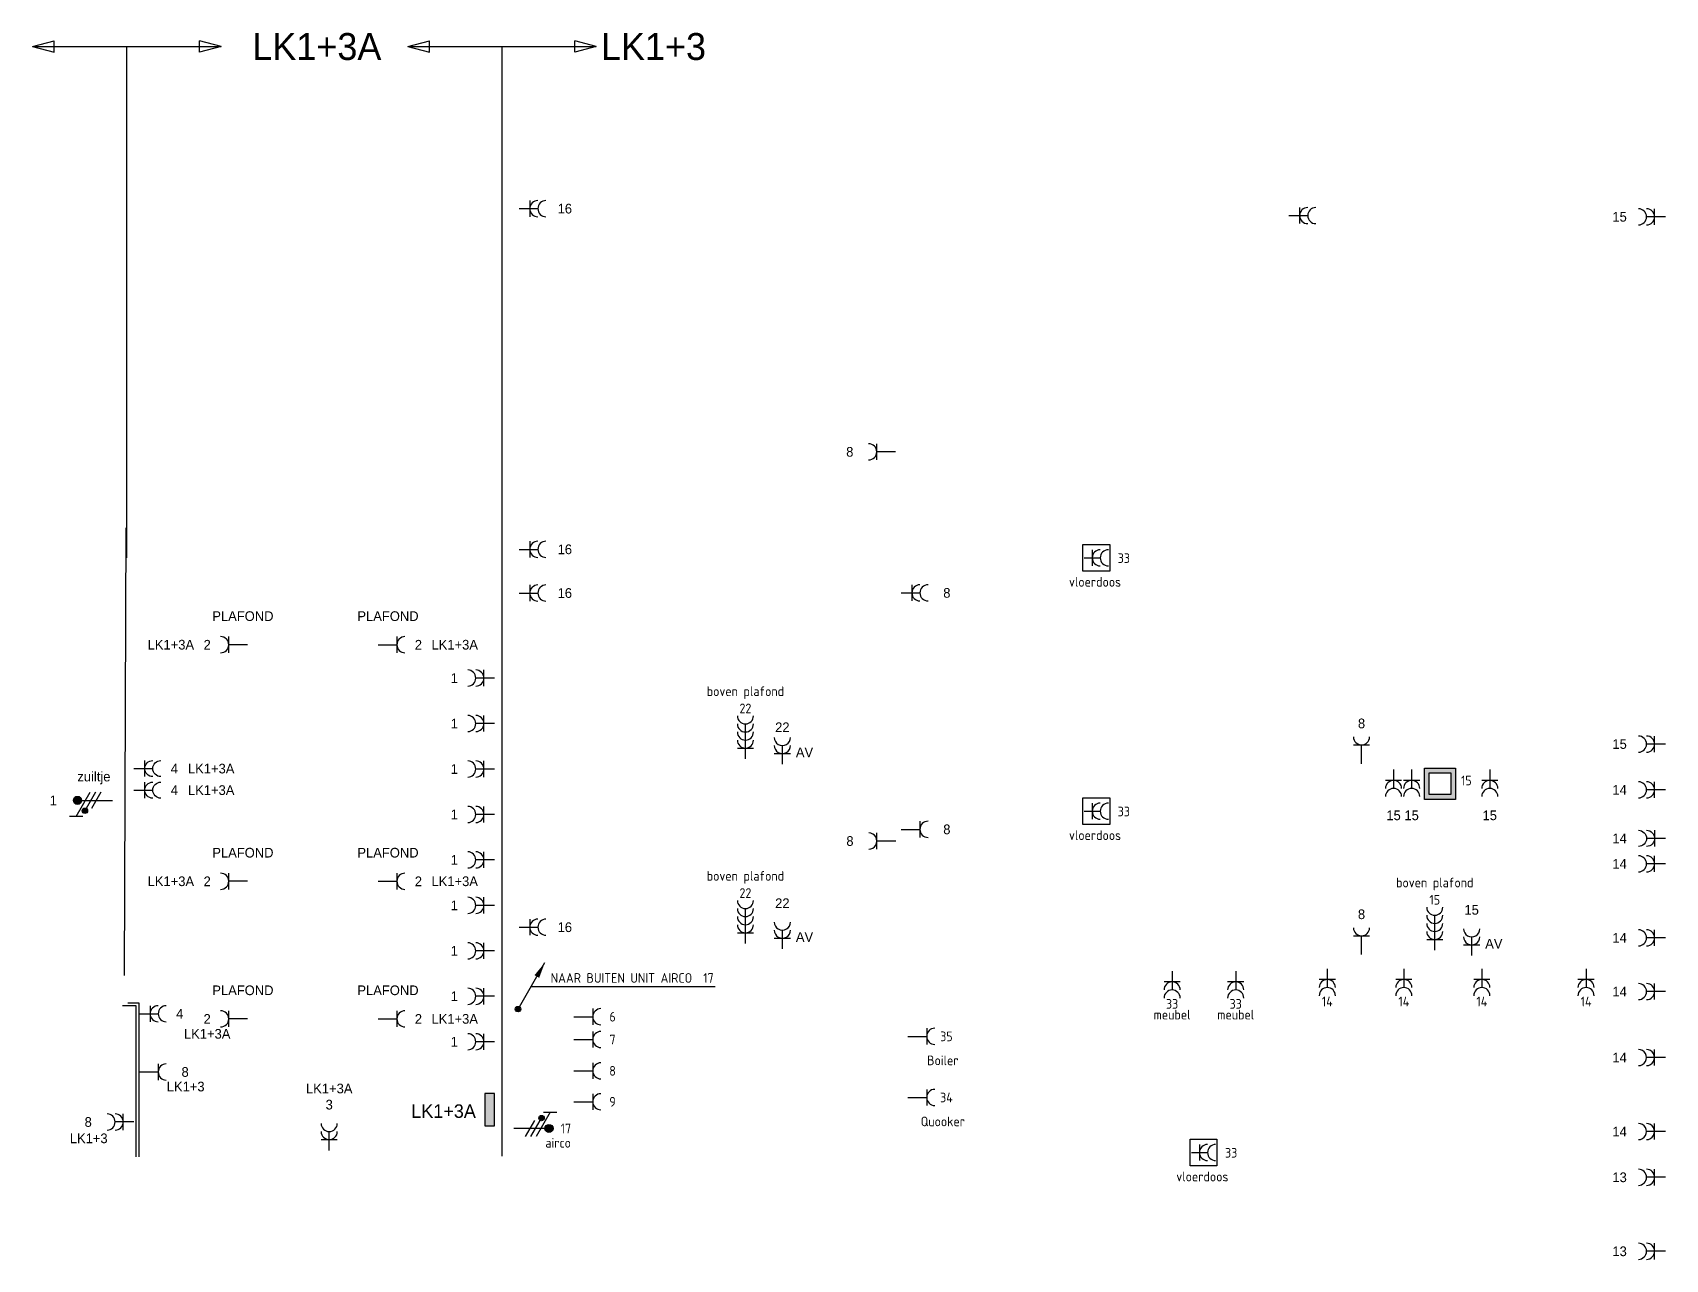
# Model space of a CAD drawing. Header units: millimetres. Extents: x -3262 to 109613, y 0 to 215600.
# Drawn here: x 79284 to 109613, y 192774 to 215570 of the extents above; entities that cross this region are included whole.
import ezdxf
from ezdxf.enums import TextEntityAlignment as Align
from ezdxf.lldxf.tags import DXFTag

# ---------------------------------------------------------------- set-up
doc = ezdxf.new("R2010")
doc.units = ezdxf.units.MM
doc.header["$LTSCALE"] = 100
doc.linetypes.add('STABI51DOT', pattern=[10, 5, -2, 1, -2])
for name, color, linetype in [('00 - E - NIEUW', 3, 'Continuous'), ('EL6112--', 3, 'Continuous'), ('EL6212--', 3, 'Continuous'), ('EL6212--_S', 4, 'STABI51DOT'), ('EL6221--', 3, 'Continuous'), ('EL6222--', 3, 'Continuous')]:
    doc.layers.add(name, color=color, linetype=linetype)
doc.styles.add('buro-018', font='BUROFONT.shx', dxfattribs={"height": 180})
doc.styles.add('BURO-025', font='BUROFONT.shx', dxfattribs={"height": 250})
doc.styles.add('BURO-035', font='BUROFONT.shx', dxfattribs={"height": 350})
doc.styles.add('STABICAD-012', font='ISOCP.SHX', dxfattribs={"height": 1.2})
doc.styles.add('STABICAD-018', font='ISOCP.SHX', dxfattribs={"height": 180})
tags = doc.linetypes.add('CENTER', pattern=[2, 1.25, -0.25, 0.25, -0.25]).pattern_tags.tags
tags[10:11] = [DXFTag(74, 4), DXFTag(75, 0), DXFTag(340, '0'), DXFTag(46, 1.0), DXFTag(50, 0.0), DXFTag(44, 0.0), DXFTag(45, 0.0)]
tags[8:9] = [DXFTag(74, 4), DXFTag(75, 0), DXFTag(340, '0'), DXFTag(46, 1.0), DXFTag(50, 0.0), DXFTag(44, 0.0), DXFTag(45, 0.0)]
tags[6:7] = [DXFTag(74, 4), DXFTag(75, 0), DXFTag(340, '0'), DXFTag(46, 1.0), DXFTag(50, 0.0), DXFTag(44, 0.0), DXFTag(45, 0.0)]
tags[4:5] = [DXFTag(74, 4), DXFTag(75, 0), DXFTag(340, '0'), DXFTag(46, 1.0), DXFTag(50, 0.0), DXFTag(44, 0.0), DXFTag(45, 0.0)]

# ---------------------------------------------------------------- blocks, each defined once
blk = doc.blocks.new('111304')
at = {"color": 0, "linetype": 'Continuous'}
for p, q in [((-1.5, 4.5), (1.5, 4.5)), ((0, 1), (0, 4.5))]:
    blk.add_line(p, q, dxfattribs=at)
blk.add_arc((0, 6), 1.5, 180, 0, dxfattribs=at)
at = {"color": 1, "style": 'STABICAD-012', "flags": 1}
blk.add_attdef('SUBCIRCUIT', text='', height=1.8, dxfattribs=at).set_placement((929.31, 1845.99), align=Align.MIDDLE)
at = {"color": 0, "linetype": 'Continuous', "style": 'buro-018'}
for tag, p in [('PANEL', (0, 11.5)), ('CIRCUIT', (0, 8.5))]:
    blk.add_attdef(tag, text='', height=1.8, dxfattribs=at).set_placement(p, align=Align.MIDDLE)
at = {"color": 0, "linetype": 'Continuous', "style": 'buro-018', "flags": 1}
for tag, p in [('POWERCODE', (13, 8.5)), ('ARTICLECODE', (0, 0))]:
    blk.add_attdef(tag, text='', height=1.8, dxfattribs=at).set_placement(p, align=Align.MIDDLE)
blk = doc.blocks.new('111304A')
at = {"color": 0, "linetype": 'Continuous'}
for p, q in [((0, 1), (0, 4.5)), ((-1.5, 3), (1.5, 3))]:
    blk.add_line(p, q, dxfattribs=at)
for centre in [(0, 6), (0, 4.5)]:
    blk.add_arc(centre, 1.5, 180, 0, dxfattribs=at)
at = {"color": 1, "style": 'STABICAD-012', "flags": 1}
blk.add_attdef('SUBCIRCUIT', text='', height=1.8, dxfattribs=at).set_placement((924.27, 1706.54), align=Align.MIDDLE)
at = {"color": 0, "linetype": 'Continuous', "style": 'buro-018'}
for tag, p in [('PANEL', (0, 11.5)), ('CIRCUIT', (0, 8.5))]:
    blk.add_attdef(tag, text='', height=1.8, dxfattribs=at).set_placement(p, align=Align.MIDDLE)
at = {"color": 0, "linetype": 'Continuous', "style": 'buro-018', "flags": 1}
for tag, p in [('POWERCODE', (13, 8.5)), ('ARTICLECODE', (0, 0))]:
    blk.add_attdef(tag, text='', height=1.8, dxfattribs=at).set_placement(p, align=Align.MIDDLE)
blk = doc.blocks.new('E00078')
at = {"color": 0, "linetype": 'Continuous'}
for p, q in [((-3, 6.48), (-3, 8.98)), ((-3, 7.73), (1.5, 5.13)), ((0, 7.5), (0, 1)), ((1.5, 4.13), (-1.5, 5.87)), ((1.5, 3.13), (-1.5, 4.87))]:
    blk.add_line(p, q, dxfattribs=at)
blk.add_lwpolyline([(-2.18, 6.12, 0.5, 0.5, 1), (-1.68, 6.12, 0.5, 0.5, 1)], format="xyseb", close=True, dxfattribs=at)
at = {"color": 0}
blk.add_lwpolyline([(-0.38, 7.5, 0.75, 0.75, 1), (0.38, 7.5, 0.75, 0.75, 1)], format="xyseb", close=True, dxfattribs=at)
at = {"color": 0, "linetype": 'Continuous'}
for centre, radius in [((-1.93, 6.12), 0.5), ((0, 7.5), 0.75)]:
    blk.add_circle(centre, radius, dxfattribs=at)
at = {"color": 1, "style": 'STABICAD-012', "flags": 1}
blk.add_attdef('SUBCIRCUIT', text='', height=1.8, dxfattribs=at).set_placement((469.75, 1971.92), align=Align.MIDDLE)
at = {"color": 0, "linetype": 'Continuous', "style": 'buro-018'}
for tag, p in [('PANEL', (0, 14)), ('CIRCUIT', (0, 11))]:
    blk.add_attdef(tag, text='', height=1.8, dxfattribs=at).set_placement(p, align=Align.MIDDLE)
at = {"color": 0, "linetype": 'Continuous', "style": 'buro-018', "flags": 1}
for tag, p in [('POWERCODE', (13, 11)), ('ARTICLECODE', (0, 0))]:
    blk.add_attdef(tag, text='', height=1.8, dxfattribs=at).set_placement(p, align=Align.MIDDLE)
blk = doc.blocks.new('1116A4C')
at = {"color": 0, "linetype": 'Continuous'}
for p, q in [((-5, 4), (-5, 1)), ((5, 4), (-5, 4)), ((-5, 1), (5, 1)), ((5, 1), (5, 4))]:
    blk.add_line(p, q, dxfattribs=at)
blk.add_solid([(-5, 4), (-5, 1), (5, 4), (5, 1)], dxfattribs=at)
at = {"color": 1, "style": 'STABICAD-012', "flags": 1}
blk.add_attdef('CASCADINGPANEL', text='', height=1.8, rotation=90, dxfattribs=at).set_placement((948.4, 1910.61), align=Align.MIDDLE_CENTER)
blk.add_attdef('SUBCIRCUIT', text='', height=1.8, rotation=90, dxfattribs=at).set_placement((950.9, 1910.61), align=Align.MIDDLE)
at = {"color": 0, "linetype": 'Continuous', "style": 'buro-018'}
for tag, p in [('PANEL', (0, 15)), ('PANELNAME', (0, 6)), ('CIRCUIT', (0, 9))]:
    blk.add_attdef(tag, text='', height=1.8, dxfattribs=at).set_placement(p, align=Align.MIDDLE)
at = {"color": 0, "linetype": 'Continuous', "style": 'buro-018', "flags": 1}
blk.add_attdef('ARTICLECODE', text='', height=1.8, dxfattribs=at).set_placement((0, 0), align=Align.MIDDLE)
blk = doc.blocks.new('E00160')
at = {"color": 0, "linetype": 'Continuous'}
for p, q in [((-17.5, 0), (-13.5, 1.07)), ((-17.5, 0), (17.5, 0)), ((-17.5, 0), (-13.5, -1.07)), ((-13.5, -1.07), (-13.5, 1.07)), ((17.5, 0), (13.5, 1.07)), ((13.5, -1.07), (13.5, 1.07)), ((17.5, 0), (13.5, -1.07))]:
    blk.add_line(p, q, dxfattribs=at)
at = {"color": 0, "linetype": 'Continuous', "style": 'BURO-035'}
for tag, p in [('TEXT2', (-22.5, 0)), ('TEXT1', (22.5, 0))]:
    blk.add_attdef(tag, text='', height=3.5, dxfattribs=at).set_placement(p, align=Align.MIDDLE)
blk = doc.blocks.new('111304R')
at = {"color": 0, "linetype": 'Continuous'}
for p, q in [((-2.5, 2.5), (2.5, 2.5)), ((-2.5, -2.5), (-2.5, 2.5)), ((0, -2.25), (0, 0.75)), ((2.5, 2.5), (2.5, -2.5)), ((2.5, -2.5), (-2.5, -2.5)), ((-1.5, -0.75), (1.5, -0.75))]:
    blk.add_line(p, q, dxfattribs=at)
for centre in [(0, 2.25), (0, 0.75)]:
    blk.add_arc(centre, 1.5, 180, 0, dxfattribs=at)
at = {"color": 0, "linetype": 'Continuous', "style": 'STABICAD-018'}
for tag, p in [('PANEL', (-0.12, 6.9)), ('CIRCUIT', (-0.12, 3.9)), ('SUBCIRCUIT', (4.38, 3.9)), ('ARTICLECODE', (0, -3.5))]:
    blk.add_attdef(tag, text='', height=1.8, dxfattribs=at).set_placement(p, align=Align.MIDDLE)
at = {"color": 0, "linetype": 'Continuous', "style": 'STABICAD-018', "flags": 1}
blk.add_attdef('POWERCODE', text='', height=1.8, dxfattribs=at).set_placement((12.88, 3.9), align=Align.MIDDLE)
blk = doc.blocks.new('111304C')
at = {"color": 0, "linetype": 'Continuous'}
for p, q in [((0, 1), (0, 7.5)), ((-1.5, 3), (1.5, 3))]:
    blk.add_line(p, q, dxfattribs=at)
for centre in [(0, 9), (0, 7.5), (0, 6), (0, 4.5)]:
    blk.add_arc(centre, 1.5, 180, 0, dxfattribs=at)
at = {"color": 1, "style": 'STABICAD-012', "flags": 1}
blk.add_attdef('SUBCIRCUIT', text='', height=1.8, dxfattribs=at).set_placement((626.82, 1710.31), align=Align.MIDDLE)
at = {"color": 0, "linetype": 'Continuous', "style": 'buro-018'}
for tag in ['CIRCUIT', 'PANEL']:
    blk.add_attdef(tag, text='', height=1.8, dxfattribs=at).set_placement((0, 11.5), align=Align.MIDDLE)
at = {"color": 0, "linetype": 'Continuous', "style": 'buro-018', "flags": 1}
for tag, p in [('POWERCODE', (13, 11.5)), ('ARTICLECODE', (0, 0))]:
    blk.add_attdef(tag, text='', height=1.8, dxfattribs=at).set_placement(p, align=Align.MIDDLE)
blk = doc.blocks.new('111201')
at = {"color": 0, "linetype": 'Continuous'}
blk.add_line((0, 0), (5, 8.66), dxfattribs=at)
blk.add_lwpolyline([(5, 8.66, 0, 1, 0), (3.5, 6.06, 1, 1, 0)], format="xyseb", dxfattribs=at)
blk.add_lwpolyline([(-0.25, 0, 0.5, 0.5, 1), (0.25, 0, 0.5, 0.5, 1)], format="xyseb", close=True, dxfattribs=at)
blk.add_circle((0, 0), 0.5, dxfattribs=at)
at = {"color": 0, "linetype": 'Continuous', "style": 'STABICAD-018'}
blk.add_attdef('ARTICLECODE', text='', height=1.8, dxfattribs=at).set_placement((0, 0), align=Align.MIDDLE)
blk = doc.blocks.new('E00414')
at = {"color": 0, "linetype": 'Continuous'}
for p, q in [((-2.9, -2.9), (-2.9, 2.9)), ((-2.9, 2.9), (2.9, 2.9)), ((-2, 2), (2, 2)), ((-2, -2), (-2, 2)), ((2, 2), (2, -2)), ((2.9, 2.9), (2.9, -2.9)), ((2.9, -2.9), (-2.9, -2.9)), ((2, -2), (-2, -2))]:
    blk.add_line(p, q, dxfattribs=at)
for points in [[(-2.9, 2.9), (2.9, 2.9), (-2, 2), (2, 2)], [(-2, -2), (-2.9, -2.9), (-2, 2), (-2.9, 2.9)], [(2, 2), (2.9, 2.9), (2, -2), (2.9, -2.9)], [(2, -2), (2.9, -2.9), (-2, -2), (-2.9, -2.9)]]:
    blk.add_solid(points, dxfattribs=at)
at = {"color": 0, "linetype": 'Continuous', "style": 'STABICAD-018'}
for tag, p in [('PANEL', (0, 8)), ('CIRCUIT', (0, 5)), ('SUBCIRCUIT', (4.5, 5)), ('ARTICLECODE', (0, 0))]:
    blk.add_attdef(tag, text='', height=1.8, dxfattribs=at).set_placement(p, align=Align.MIDDLE)
at = {"color": 0, "linetype": 'Continuous', "style": 'STABICAD-018', "flags": 1}
blk.add_attdef('POWERCODE', text='', height=1.8, dxfattribs=at).set_placement((13, 5), align=Align.MIDDLE)

msp = doc.modelspace()

# ---------------------------------------------------------------- linework, layer by layer
at = {"layer": 'EL6112--', "color": 1}
msp.add_lwpolyline([(91963, 197839), (88545, 197839)], dxfattribs=at)
at = {"layer": 'EL6212--_S', "linetype": 'CENTER'}
for p, q in [((81034, 205808), (81034, 215312)), ((88004, 205809), (88004, 215312)), ((81014, 206367), (80984, 198050)), ((88004, 205596), (88004, 205809)), ((88004, 194694), (88004, 205596)), ((80952, 197491), (81203, 197491)), ((81050, 197542), (81254, 197542)), ((81203, 197491), (81203, 194682)), ((81254, 197542), (81254, 194682))]:
    msp.add_line(p, q, dxfattribs=at)

# ---------------------------------------------------------------- block references
at = {"layer": '00 - E - NIEUW', "linetype": 'Continuous'}
ref = msp.add_blockref('E00414', (105426, 201612), dxfattribs=dict(at, xscale=100, yscale=100, zscale=100))
ref.add_attrib('CIRCUIT', '15', dxfattribs={"layer": '0', "color": 1, "linetype": 'Continuous', "height": 180, "style": 'STABICAD-018'}).set_placement((105916, 201673), align=Align.MIDDLE)
at = {"layer": 'EL6112--', "linetype": 'Continuous', "xscale": 100, "yscale": 100, "zscale": 100}
msp.add_blockref('111201', (88300, 197424), dxfattribs=at)
at = {"layer": 'EL6212--', "linetype": 'Continuous'}
ref = msp.add_blockref('1116A4C', (87926, 195557), dxfattribs=dict(at, xscale=60, yscale=60, zscale=60, rotation=90.00000000000001))
ref.add_attrib('PANELNAME', 'LK1+3A', dxfattribs={"layer": '0', "color": 2, "linetype": 'ByBlock', "height": 250, "style": 'BURO-025'}).set_placement((86917, 195529), align=Align.MIDDLE)
at = {"layer": 'EL6212--_S', "linetype": 'Continuous'}
ref = msp.add_blockref('E00160', (81034, 215312), dxfattribs=dict(at, xscale=100, yscale=100, zscale=100))
ref.add_attrib('TEXT1', 'LK1+3A', dxfattribs={"layer": '0', "color": 4, "linetype": 'ByBlock', "height": 500, "style": 'buro-018'}).set_placement((84563, 215312), align=Align.MIDDLE)
ref = msp.add_blockref('E00160', (88004, 215312), dxfattribs=dict(at, xscale=100, yscale=100, zscale=100))
ref.add_attrib('TEXT1', 'LK1+3', dxfattribs={"layer": '0', "color": 4, "linetype": 'ByBlock', "height": 500, "style": 'buro-018'}).set_placement((90816, 215312), align=Align.MIDDLE)
at = {"layer": 'EL6222--', "linetype": 'Continuous'}
ref = msp.add_blockref('111304A', (88219, 212299), dxfattribs=dict(at, xscale=100, yscale=100, zscale=100, rotation=269.9999166235746))
ref.add_attrib('CIRCUIT', '16', dxfattribs={"layer": '0', "color": 1, "linetype": 'ByBlock', "height": 180, "style": 'buro-018'}).set_placement((89169, 212299), align=Align.MIDDLE)
at = {"layer": 'EL6222--', "linetype": 'Continuous', "xscale": 99.99999999999997, "yscale": 99.99999999999997, "zscale": 99.99999999999997, "rotation": 270.0000833761825}
msp.add_blockref('111304A', (102519, 212170), dxfattribs=at)
at = {"layer": 'EL6222--', "linetype": 'Continuous'}
ref = msp.add_blockref('111304A', (109713, 212147), dxfattribs=dict(at, xscale=100, yscale=100, zscale=100, rotation=90.00008337630446))
ref.add_attrib('CIRCUIT', '15', dxfattribs={"layer": '0', "color": 1, "linetype": 'ByBlock', "height": 180, "style": 'buro-018'}).set_placement((108763, 212147), align=Align.MIDDLE)
ref = msp.add_blockref('111304', (95413, 207780), dxfattribs=dict(at, xscale=99.99999999999997, yscale=99.99999999999997, zscale=99.99999999999997, rotation=90.00008337618254))
ref.add_attrib('CIRCUIT', '8', dxfattribs={"layer": '0', "color": 1, "linetype": 'ByBlock', "height": 180, "style": 'buro-018'}).set_placement((94463, 207780), align=Align.MIDDLE)
ref = msp.add_blockref('111304A', (88219, 205968), dxfattribs=dict(at, xscale=100, yscale=100, zscale=100, rotation=270.0000833764254))
ref.add_attrib('CIRCUIT', '16', dxfattribs={"layer": '0', "color": 1, "linetype": 'ByBlock', "height": 180, "style": 'buro-018'}).set_placement((89169, 205968), align=Align.MIDDLE)
ref = msp.add_blockref('111304R', (99041, 205810), dxfattribs=dict(at, xscale=100, yscale=100, zscale=100, rotation=270))
ref.add_attrib('CIRCUIT', '33', dxfattribs={"layer": '0', "color": 1, "linetype": 'Continuous', "height": 180, "style": 'STABICAD-018'}).set_placement((99554, 205805), align=Align.MIDDLE)
ref.add_attrib('POWERCODE', 'vloerdoos', dxfattribs={"layer": '0', "color": 1, "linetype": 'Continuous', "height": 180, "style": 'STABICAD-018'}).set_placement((99018, 205364), align=Align.MIDDLE)
ref = msp.add_blockref('111304A', (88219, 205156), dxfattribs=dict(at, xscale=100, yscale=100, zscale=100, rotation=269.9999166236955))
ref.add_attrib('CIRCUIT', '16', dxfattribs={"layer": '0', "color": 1, "linetype": 'ByBlock', "height": 180, "style": 'buro-018'}).set_placement((89169, 205156), align=Align.MIDDLE)
ref = msp.add_blockref('111304A', (95316, 205159), dxfattribs=dict(at, xscale=100, yscale=100, zscale=100, rotation=270))
ref.add_attrib('CIRCUIT', '8', dxfattribs={"layer": '0', "color": 1, "linetype": 'ByBlock', "height": 180, "style": 'buro-018'}).set_placement((96266, 205159), align=Align.MIDDLE)
ref = msp.add_blockref('111304', (83376, 204196), dxfattribs=dict(at, xscale=100, yscale=100, zscale=100, rotation=90.00000000000001))
ref.add_attrib('CIRCUIT', '2', dxfattribs={"layer": '0', "color": 1, "linetype": 'ByBlock', "height": 180, "style": 'buro-018'}).set_placement((82526, 204196), align=Align.MIDDLE)
ref.add_attrib('PANEL', 'LK1+3A', dxfattribs={"layer": '0', "color": 1, "linetype": 'ByBlock', "height": 180, "style": 'buro-018'}).set_placement((81851, 204196), align=Align.MIDDLE)
ref = msp.add_blockref('111304', (85600, 204196), dxfattribs=dict(at, xscale=100, yscale=100, zscale=100, rotation=270))
ref.add_attrib('CIRCUIT', '2', dxfattribs={"layer": '0', "color": 1, "linetype": 'ByBlock', "height": 180, "style": 'buro-018'}).set_placement((86450, 204196), align=Align.MIDDLE)
ref.add_attrib('PANEL', 'LK1+3A', dxfattribs={"layer": '0', "color": 1, "linetype": 'ByBlock', "height": 180, "style": 'buro-018'}).set_placement((87124, 204196), align=Align.MIDDLE)
ref = msp.add_blockref('111304A', (87966, 203576), dxfattribs=dict(at, xscale=100, yscale=100, zscale=100, rotation=90.00000000000001))
ref.add_attrib('CIRCUIT', '1', dxfattribs={"layer": '0', "color": 1, "linetype": 'ByBlock', "height": 180, "style": 'buro-018'}).set_placement((87116, 203576), align=Align.MIDDLE)
ref = msp.add_blockref('111304C', (92524, 201974), dxfattribs=dict(at, xscale=100, yscale=100, zscale=100))
ref.add_attrib('CIRCUIT', '22', dxfattribs={"layer": '0', "color": 1, "linetype": 'Continuous', "height": 180, "style": 'STABICAD-018'}).set_placement((92524, 203012), align=Align.MIDDLE)
ref.add_attrib('POWERCODE', 'boven plafond', dxfattribs={"layer": '0', "color": 1, "linetype": 'Continuous', "height": 180, "style": 'STABICAD-018'}).set_placement((92524, 203304), align=Align.MIDDLE)
ref = msp.add_blockref('111304A', (87966, 202731), dxfattribs=dict(at, xscale=100, yscale=100, zscale=100, rotation=90.00000000000001))
ref.add_attrib('CIRCUIT', '1', dxfattribs={"layer": '0', "color": 1, "linetype": 'ByBlock', "height": 180, "style": 'buro-018'}).set_placement((87116, 202731), align=Align.MIDDLE)
ref = msp.add_blockref('111304A', (93210, 201874), dxfattribs=dict(at, xscale=100.0000000000004, yscale=100.0000000000004, zscale=100.0000000000004, rotation=8.337745534655049e-05))
ref.add_attrib('CIRCUIT', '22', dxfattribs={"layer": '0', "color": 1, "linetype": 'Continuous', "height": 180, "style": 'buro-018'}).set_placement((93210, 202663), align=Align.MIDDLE)
ref.add_attrib('POWERCODE', 'AV', dxfattribs={"layer": '0', "color": 1, "linetype": 'Continuous', "height": 180, "style": 'buro-018'}).set_placement((93622, 202195), align=Align.MIDDLE)
ref = msp.add_blockref('111304', (103969, 201883), dxfattribs=dict(at, xscale=100, yscale=100, zscale=100))
ref.add_attrib('CIRCUIT', '8', dxfattribs={"layer": '0', "color": 1, "linetype": 'ByBlock', "height": 180, "style": 'buro-018'}).set_placement((103969, 202733), align=Align.MIDDLE)
ref = msp.add_blockref('111304A', (109713, 202349), dxfattribs=dict(at, xscale=100, yscale=100, zscale=100, rotation=90.00008337654735))
ref.add_attrib('CIRCUIT', '15', dxfattribs={"layer": '0', "color": 1, "linetype": 'ByBlock', "height": 180, "style": 'buro-018'}).set_placement((108763, 202349), align=Align.MIDDLE)
ref = msp.add_blockref('111304A', (81066, 201894), dxfattribs=dict(at, xscale=-100, yscale=100, zscale=100, rotation=269.9999999999948))
ref.add_attrib('CIRCUIT', '4', dxfattribs={"layer": '0', "color": 1, "linetype": 'ByBlock', "height": 180, "style": 'buro-018'}).set_placement((81916, 201894), align=Align.MIDDLE)
ref.add_attrib('PANEL', 'LK1+3A', dxfattribs={"layer": '0', "color": 1, "linetype": 'ByBlock', "height": 180, "style": 'buro-018'}).set_placement((82600, 201894), align=Align.MIDDLE)
ref = msp.add_blockref('111304A', (87966, 201886), dxfattribs=dict(at, xscale=100, yscale=100, zscale=100, rotation=90.00000000000001))
ref.add_attrib('CIRCUIT', '1', dxfattribs={"layer": '0', "color": 1, "linetype": 'ByBlock', "height": 180, "style": 'buro-018'}).set_placement((87116, 201886), align=Align.MIDDLE)
ref = msp.add_blockref('111304A', (104564, 201974), dxfattribs=dict(at, xscale=100, yscale=100, zscale=100, rotation=180))
ref.add_attrib('CIRCUIT', '15', dxfattribs={"layer": '0', "color": 1, "linetype": 'Continuous', "height": 180, "style": 'buro-018'}).set_placement((104564, 201024), align=Align.MIDDLE)
ref = msp.add_blockref('111304A', (104900, 201974), dxfattribs=dict(at, xscale=100, yscale=100, zscale=100, rotation=180))
ref.add_attrib('CIRCUIT', '15', dxfattribs={"layer": '0', "color": 1, "linetype": 'ByBlock', "height": 180, "style": 'buro-018'}).set_placement((104900, 201024), align=Align.MIDDLE)
ref = msp.add_blockref('111304A', (106351, 201974), dxfattribs=dict(at, xscale=100, yscale=100, zscale=100, rotation=180))
ref.add_attrib('CIRCUIT', '15', dxfattribs={"layer": '0', "color": 1, "linetype": 'ByBlock', "height": 180, "style": 'buro-018'}).set_placement((106351, 201024), align=Align.MIDDLE)
ref = msp.add_blockref('E00078', (80866, 201303), dxfattribs=dict(at, xscale=100, yscale=100, zscale=100, rotation=89.99991662369551))
ref.add_attrib('CIRCUIT', '1', dxfattribs={"layer": '0', "color": 1, "linetype": 'ByBlock', "height": 180, "style": 'buro-018'}).set_placement((79666, 201303), align=Align.MIDDLE)
ref = msp.add_blockref('111304A', (81066, 201494), dxfattribs=dict(at, xscale=-100, yscale=100, zscale=100, rotation=269.9999999999948))
ref.add_attrib('CIRCUIT', '4', dxfattribs={"layer": '0', "color": 1, "linetype": 'ByBlock', "height": 180, "style": 'buro-018'}).set_placement((81916, 201494), align=Align.MIDDLE)
ref.add_attrib('PANEL', 'LK1+3A', dxfattribs={"layer": '0', "color": 1, "linetype": 'ByBlock', "height": 180, "style": 'buro-018'}).set_placement((82600, 201494), align=Align.MIDDLE)
ref = msp.add_blockref('111304A', (109713, 201499), dxfattribs=dict(at, xscale=100, yscale=100, zscale=100, rotation=90.00000000000001))
ref.add_attrib('CIRCUIT', '14', dxfattribs={"layer": '0', "color": 1, "linetype": 'ByBlock', "height": 180, "style": 'buro-018'}).set_placement((108763, 201499), align=Align.MIDDLE)
ref = msp.add_blockref('111304A', (87966, 201042), dxfattribs=dict(at, xscale=100, yscale=100, zscale=100, rotation=90.00000000000001))
ref.add_attrib('CIRCUIT', '1', dxfattribs={"layer": '0', "color": 1, "linetype": 'ByBlock', "height": 180, "style": 'buro-018'}).set_placement((87116, 201042), align=Align.MIDDLE)
ref = msp.add_blockref('111304R', (99041, 201102), dxfattribs=dict(at, xscale=100, yscale=100, zscale=100, rotation=270))
ref.add_attrib('CIRCUIT', '33', dxfattribs={"layer": '0', "color": 1, "linetype": 'Continuous', "height": 180, "style": 'STABICAD-018'}).set_placement((99554, 201097), align=Align.MIDDLE)
ref.add_attrib('POWERCODE', 'vloerdoos', dxfattribs={"layer": '0', "color": 1, "linetype": 'Continuous', "height": 180, "style": 'STABICAD-018'}).set_placement((99018, 200656), align=Align.MIDDLE)
ref = msp.add_blockref('111304', (95316, 200765), dxfattribs=dict(at, xscale=100, yscale=100, zscale=100, rotation=270))
ref.add_attrib('CIRCUIT', '8', dxfattribs={"layer": '0', "color": 1, "linetype": 'ByBlock', "height": 180, "style": 'buro-018'}).set_placement((96266, 200765), align=Align.MIDDLE)
ref = msp.add_blockref('111304', (95416, 200548), dxfattribs=dict(at, xscale=100, yscale=100, zscale=100, rotation=89.99991662345268))
ref.add_attrib('CIRCUIT', '8', dxfattribs={"layer": '0', "color": 1, "linetype": 'ByBlock', "height": 180, "style": 'buro-018'}).set_placement((94466, 200548), align=Align.MIDDLE)
ref = msp.add_blockref('111304A', (109713, 200597), dxfattribs=dict(at, xscale=-100, yscale=100, zscale=100, rotation=90.00000000000001))
ref.add_attrib('CIRCUIT', '14', dxfattribs={"layer": '0', "color": 1, "linetype": 'Continuous', "height": 180, "style": 'buro-018'}).set_placement((108763, 200597), align=Align.MIDDLE)
ref = msp.add_blockref('111304A', (87966, 200197), dxfattribs=dict(at, xscale=100, yscale=100, zscale=100, rotation=90.00000000000001))
ref.add_attrib('CIRCUIT', '1', dxfattribs={"layer": '0', "color": 1, "linetype": 'ByBlock', "height": 180, "style": 'buro-018'}).set_placement((87116, 200197), align=Align.MIDDLE)
ref = msp.add_blockref('111304A', (109713, 200124), dxfattribs=dict(at, xscale=100, yscale=100, zscale=100, rotation=90.00000000000001))
ref.add_attrib('CIRCUIT', '14', dxfattribs={"layer": '0', "color": 1, "linetype": 'ByBlock', "height": 180, "style": 'buro-018'}).set_placement((108763, 200124), align=Align.MIDDLE)
ref = msp.add_blockref('111304', (83376, 199800), dxfattribs=dict(at, xscale=100, yscale=100, zscale=100, rotation=90.00000000000001))
ref.add_attrib('CIRCUIT', '2', dxfattribs={"layer": '0', "color": 1, "linetype": 'ByBlock', "height": 180, "style": 'buro-018'}).set_placement((82526, 199800), align=Align.MIDDLE)
ref.add_attrib('PANEL', 'LK1+3A', dxfattribs={"layer": '0', "color": 1, "linetype": 'ByBlock', "height": 180, "style": 'buro-018'}).set_placement((81851, 199800), align=Align.MIDDLE)
ref = msp.add_blockref('111304', (85600, 199800), dxfattribs=dict(at, xscale=100, yscale=100, zscale=100, rotation=270))
ref.add_attrib('CIRCUIT', '2', dxfattribs={"layer": '0', "color": 1, "linetype": 'ByBlock', "height": 180, "style": 'buro-018'}).set_placement((86450, 199800), align=Align.MIDDLE)
ref.add_attrib('PANEL', 'LK1+3A', dxfattribs={"layer": '0', "color": 1, "linetype": 'ByBlock', "height": 180, "style": 'buro-018'}).set_placement((87124, 199800), align=Align.MIDDLE)
ref = msp.add_blockref('111304C', (92524, 198543), dxfattribs=dict(at, xscale=100, yscale=100, zscale=100))
ref.add_attrib('CIRCUIT', '22', dxfattribs={"layer": '0', "color": 1, "linetype": 'Continuous', "height": 180, "style": 'STABICAD-018'}).set_placement((92524, 199581), align=Align.MIDDLE)
ref.add_attrib('POWERCODE', 'boven plafond', dxfattribs={"layer": '0', "color": 1, "linetype": 'Continuous', "height": 180, "style": 'STABICAD-018'}).set_placement((92524, 199873), align=Align.MIDDLE)
ref = msp.add_blockref('111304C', (105329, 198418), dxfattribs=dict(at, xscale=100, yscale=100, zscale=100))
ref.add_attrib('CIRCUIT', '15', dxfattribs={"layer": '0', "color": 1, "linetype": 'Continuous', "height": 180, "style": 'STABICAD-018'}).set_placement((105329, 199456), align=Align.MIDDLE)
ref.add_attrib('POWERCODE', 'boven plafond', dxfattribs={"layer": '0', "color": 1, "linetype": 'Continuous', "height": 180, "style": 'STABICAD-018'}).set_placement((105329, 199749), align=Align.MIDDLE)
ref = msp.add_blockref('111304A', (87966, 199352), dxfattribs=dict(at, xscale=100, yscale=100, zscale=100, rotation=90.00000000000001))
ref.add_attrib('CIRCUIT', '1', dxfattribs={"layer": '0', "color": 1, "linetype": 'ByBlock', "height": 180, "style": 'buro-018'}).set_placement((87116, 199352), align=Align.MIDDLE)
ref = msp.add_blockref('111304A', (93210, 198443), dxfattribs=dict(at, xscale=100.0000000000004, yscale=100.0000000000004, zscale=100.0000000000004, rotation=8.33774553465505e-05))
ref.add_attrib('CIRCUIT', '22', dxfattribs={"layer": '0', "color": 1, "linetype": 'Continuous', "height": 180, "style": 'buro-018'}).set_placement((93210, 199393), align=Align.MIDDLE)
ref.add_attrib('POWERCODE', 'AV', dxfattribs={"layer": '0', "color": 1, "linetype": 'Continuous', "height": 180, "style": 'buro-018'}).set_placement((93622, 198764), align=Align.MIDDLE)
ref = msp.add_blockref('111304', (103969, 198337), dxfattribs=dict(at, xscale=100, yscale=100, zscale=100))
ref.add_attrib('CIRCUIT', '8', dxfattribs={"layer": '0', "color": 1, "linetype": 'ByBlock', "height": 180, "style": 'buro-018'}).set_placement((103969, 199187), align=Align.MIDDLE)
ref = msp.add_blockref('111304A', (106015, 198318), dxfattribs=dict(at, xscale=100.0000000000004, yscale=100.0000000000004, zscale=100.0000000000004, rotation=8.337745534655049e-05))
ref.add_attrib('CIRCUIT', '15', dxfattribs={"layer": '0', "color": 1, "linetype": 'Continuous', "height": 180, "style": 'buro-018'}).set_placement((106015, 199268), align=Align.MIDDLE)
ref.add_attrib('POWERCODE', 'AV', dxfattribs={"layer": '0', "color": 1, "linetype": 'Continuous', "height": 180, "style": 'buro-018'}).set_placement((106427, 198640), align=Align.MIDDLE)
ref = msp.add_blockref('111304A', (88219, 198946), dxfattribs=dict(at, xscale=100, yscale=100, zscale=100, rotation=270))
ref.add_attrib('CIRCUIT', '16', dxfattribs={"layer": '0', "color": 1, "linetype": 'ByBlock', "height": 180, "style": 'buro-018'}).set_placement((89169, 198946), align=Align.MIDDLE)
ref = msp.add_blockref('111304A', (87966, 198507), dxfattribs=dict(at, xscale=100, yscale=100, zscale=100, rotation=90.00000000000001))
ref.add_attrib('CIRCUIT', '1', dxfattribs={"layer": '0', "color": 1, "linetype": 'ByBlock', "height": 180, "style": 'buro-018'}).set_placement((87116, 198507), align=Align.MIDDLE)
ref = msp.add_blockref('111304A', (109713, 198749), dxfattribs=dict(at, xscale=100, yscale=100, zscale=100, rotation=90.00000000000001))
ref.add_attrib('CIRCUIT', '14', dxfattribs={"layer": '0', "color": 1, "linetype": 'ByBlock', "height": 180, "style": 'buro-018'}).set_placement((108763, 198749), align=Align.MIDDLE)
ref = msp.add_blockref('111304A', (100450, 198230), dxfattribs=dict(at, xscale=100, yscale=100, zscale=100, rotation=180))
ref.add_attrib('CIRCUIT', '33', dxfattribs={"layer": '0', "color": 1, "linetype": 'Continuous', "height": 180, "style": 'STABICAD-018'}).set_placement((100450, 197522), align=Align.MIDDLE)
ref.add_attrib('POWERCODE', 'meubel', dxfattribs={"layer": '0', "color": 1, "linetype": 'Continuous', "height": 180, "style": 'STABICAD-018'}).set_placement((100450, 197322), align=Align.MIDDLE)
ref = msp.add_blockref('111304A', (101632, 198230), dxfattribs=dict(at, xscale=100, yscale=100, zscale=100, rotation=180))
ref.add_attrib('CIRCUIT', '33', dxfattribs={"layer": '0', "color": 1, "linetype": 'Continuous', "height": 180, "style": 'STABICAD-018'}).set_placement((101632, 197522), align=Align.MIDDLE)
ref.add_attrib('POWERCODE', 'meubel', dxfattribs={"layer": '0', "color": 1, "linetype": 'Continuous', "height": 180, "style": 'STABICAD-018'}).set_placement((101632, 197322), align=Align.MIDDLE)
ref = msp.add_blockref('111304A', (103333, 198274), dxfattribs=dict(at, xscale=100, yscale=100, zscale=100, rotation=180))
ref.add_attrib('CIRCUIT', '14', dxfattribs={"layer": '0', "color": 1, "linetype": 'Continuous', "height": 180, "style": 'STABICAD-018'}).set_placement((103333, 197566), align=Align.MIDDLE)
ref = msp.add_blockref('111304A', (104755, 198274), dxfattribs=dict(at, xscale=100, yscale=100, zscale=100, rotation=180))
ref.add_attrib('CIRCUIT', '14', dxfattribs={"layer": '0', "color": 1, "linetype": 'Continuous', "height": 180, "style": 'STABICAD-018'}).set_placement((104755, 197566), align=Align.MIDDLE)
ref = msp.add_blockref('111304A', (106204, 198274), dxfattribs=dict(at, xscale=100, yscale=100, zscale=100, rotation=180))
ref.add_attrib('CIRCUIT', '14', dxfattribs={"layer": '0', "color": 1, "linetype": 'Continuous', "height": 180, "style": 'STABICAD-018'}).set_placement((106204, 197566), align=Align.MIDDLE)
ref = msp.add_blockref('111304A', (108140, 198274), dxfattribs=dict(at, xscale=100, yscale=100, zscale=100, rotation=180))
ref.add_attrib('CIRCUIT', '14', dxfattribs={"layer": '0', "color": 1, "linetype": 'Continuous', "height": 180, "style": 'STABICAD-018'}).set_placement((108140, 197566), align=Align.MIDDLE)
ref = msp.add_blockref('111304A', (87966, 197663), dxfattribs=dict(at, xscale=100, yscale=100, zscale=100, rotation=90.00000000000001))
ref.add_attrib('CIRCUIT', '1', dxfattribs={"layer": '0', "color": 1, "linetype": 'ByBlock', "height": 180, "style": 'buro-018'}).set_placement((87116, 197663), align=Align.MIDDLE)
ref = msp.add_blockref('111304A', (109713, 197750), dxfattribs=dict(at, xscale=100, yscale=100, zscale=100, rotation=90.00000000000001))
ref.add_attrib('CIRCUIT', '14', dxfattribs={"layer": '0', "color": 1, "linetype": 'ByBlock', "height": 180, "style": 'buro-018'}).set_placement((108763, 197750), align=Align.MIDDLE)
ref = msp.add_blockref('111304A', (81166, 197338), dxfattribs=dict(at, xscale=100, yscale=100, zscale=100, rotation=270))
ref.add_attrib('CIRCUIT', '4', dxfattribs={"layer": '0', "color": 1, "linetype": 'ByBlock', "height": 180, "style": 'buro-018'}).set_placement((82016, 197338), align=Align.MIDDLE)
ref = msp.add_blockref('111304', (83376, 197243), dxfattribs=dict(at, xscale=100, yscale=100, zscale=100, rotation=90.00000000000001))
ref.add_attrib('CIRCUIT', '2', dxfattribs={"layer": '0', "color": 1, "linetype": 'ByBlock', "height": 180, "style": 'buro-018'}).set_placement((82526, 197243), align=Align.MIDDLE)
ref.add_attrib('PANEL', 'LK1+3A', dxfattribs={"layer": '0', "color": 1, "linetype": 'ByBlock', "height": 180, "style": 'buro-018'}).set_placement((82526, 196965), align=Align.MIDDLE)
ref = msp.add_blockref('111304', (85600, 197243), dxfattribs=dict(at, xscale=100, yscale=100, zscale=100, rotation=270))
ref.add_attrib('CIRCUIT', '2', dxfattribs={"layer": '0', "color": 1, "linetype": 'ByBlock', "height": 180, "style": 'buro-018'}).set_placement((86450, 197243), align=Align.MIDDLE)
ref.add_attrib('PANEL', 'LK1+3A', dxfattribs={"layer": '0', "color": 1, "linetype": 'ByBlock', "height": 180, "style": 'buro-018'}).set_placement((87124, 197243), align=Align.MIDDLE)
ref = msp.add_blockref('111304', (89239, 197283), dxfattribs=dict(at, xscale=100, yscale=100, zscale=100, rotation=270))
ref.add_attrib('CIRCUIT', '6', dxfattribs={"layer": '0', "color": 1, "linetype": 'Continuous', "height": 180, "style": 'STABICAD-018'}).set_placement((90056, 197283), align=Align.MIDDLE)
ref = msp.add_blockref('111304A', (87966, 196818), dxfattribs=dict(at, xscale=100, yscale=100, zscale=100, rotation=90.00000000000001))
ref.add_attrib('CIRCUIT', '1', dxfattribs={"layer": '0', "color": 1, "linetype": 'ByBlock', "height": 180, "style": 'buro-018'}).set_placement((87116, 196818), align=Align.MIDDLE)
ref = msp.add_blockref('111304', (89239, 196860), dxfattribs=dict(at, xscale=100, yscale=100, zscale=100, rotation=270))
ref.add_attrib('CIRCUIT', '7', dxfattribs={"layer": '0', "color": 1, "linetype": 'Continuous', "height": 180, "style": 'STABICAD-018'}).set_placement((90056, 196860), align=Align.MIDDLE)
ref = msp.add_blockref('111304', (95441, 196918), dxfattribs=dict(at, xscale=100, yscale=100, zscale=100, rotation=270))
ref.add_attrib('CIRCUIT', '35', dxfattribs={"layer": '0', "color": 1, "linetype": 'Continuous', "height": 180, "style": 'STABICAD-018'}).set_placement((96258, 196918), align=Align.MIDDLE)
ref.add_attrib('POWERCODE', 'Boiler', dxfattribs={"layer": '0', "color": 1, "linetype": 'Continuous', "height": 180, "style": 'STABICAD-018'}).set_placement((96191, 196472), align=Align.MIDDLE)
ref = msp.add_blockref('111304A', (109713, 196524), dxfattribs=dict(at, xscale=100, yscale=100, zscale=100, rotation=90.0000833764254))
ref.add_attrib('CIRCUIT', '14', dxfattribs={"layer": '0', "color": 1, "linetype": 'ByBlock', "height": 180, "style": 'buro-018'}).set_placement((108763, 196524), align=Align.MIDDLE)
ref = msp.add_blockref('111304', (81166, 196256), dxfattribs=dict(at, xscale=100, yscale=100, zscale=100, rotation=270))
ref.add_attrib('CIRCUIT', '8', dxfattribs={"layer": '0', "color": 1, "linetype": 'ByBlock', "height": 180, "style": 'buro-018'}).set_placement((82116, 196256), align=Align.MIDDLE)
ref.add_attrib('PANEL', 'LK1+3', dxfattribs={"layer": '0', "color": 1, "linetype": 'ByBlock', "height": 180, "style": 'buro-018'}).set_placement((82126, 195985), align=Align.MIDDLE)
ref = msp.add_blockref('111304', (89239, 196277), dxfattribs=dict(at, xscale=100, yscale=100, zscale=100, rotation=270))
ref.add_attrib('CIRCUIT', '8', dxfattribs={"layer": '0', "color": 1, "linetype": 'Continuous', "height": 180, "style": 'STABICAD-018'}).set_placement((90056, 196277), align=Align.MIDDLE)
ref = msp.add_blockref('111304A', (84793, 194699), dxfattribs=dict(at, xscale=100, yscale=100, zscale=100))
ref.add_attrib('CIRCUIT', '3', dxfattribs={"layer": '0', "color": 1, "linetype": 'ByBlock', "height": 180, "style": 'buro-018'}).set_placement((84793, 195649), align=Align.MIDDLE)
ref.add_attrib('PANEL', 'LK1+3A', dxfattribs={"layer": '0', "color": 1, "linetype": 'ByBlock', "height": 180, "style": 'buro-018'}).set_placement((84793, 195949), align=Align.MIDDLE)
ref = msp.add_blockref('111304', (95441, 195783), dxfattribs=dict(at, xscale=100, yscale=100, zscale=100, rotation=270))
ref.add_attrib('CIRCUIT', '34', dxfattribs={"layer": '0', "color": 1, "linetype": 'Continuous', "height": 180, "style": 'STABICAD-018'}).set_placement((96258, 195783), align=Align.MIDDLE)
ref.add_attrib('POWERCODE', 'Quooker', dxfattribs={"layer": '0', "color": 1, "linetype": 'Continuous', "height": 180, "style": 'STABICAD-018'}).set_placement((96191, 195337), align=Align.MIDDLE)
ref = msp.add_blockref('111304', (89239, 195703), dxfattribs=dict(at, xscale=100, yscale=100, zscale=100, rotation=270))
ref.add_attrib('CIRCUIT', '9', dxfattribs={"layer": '0', "color": 1, "linetype": 'Continuous', "height": 180, "style": 'STABICAD-018'}).set_placement((90056, 195703), align=Align.MIDDLE)
ref = msp.add_blockref('111304A', (81266, 195327), dxfattribs=dict(at, xscale=100, yscale=100, zscale=100, rotation=90.00000000000001))
ref.add_attrib('CIRCUIT', '8', dxfattribs={"layer": '0', "color": 1, "linetype": 'ByBlock', "height": 180, "style": 'buro-018'}).set_placement((80316, 195327), align=Align.MIDDLE)
ref.add_attrib('PANEL', 'LK1+3', dxfattribs={"layer": '0', "color": 1, "linetype": 'ByBlock', "height": 180, "style": 'buro-018'}).set_placement((80325, 195023), align=Align.MIDDLE)
ref = msp.add_blockref('E00078', (88125, 195207), dxfattribs=dict(at, xscale=100, yscale=100, zscale=100, rotation=270))
ref.add_attrib('CIRCUIT', '17', dxfattribs={"layer": '0', "color": 1, "linetype": 'Continuous', "height": 180, "style": 'STABICAD-018'}).set_placement((89189, 195207), align=Align.MIDDLE)
ref.add_attrib('POWERCODE', 'airco', dxfattribs={"layer": '0', "color": 1, "linetype": 'Continuous', "height": 180, "style": 'STABICAD-018'}).set_placement((89045, 194940), align=Align.MIDDLE)
ref = msp.add_blockref('111304A', (109713, 195149), dxfattribs=dict(at, xscale=100, yscale=100, zscale=100, rotation=90.0000833764254))
ref.add_attrib('CIRCUIT', '14', dxfattribs={"layer": '0', "color": 1, "linetype": 'ByBlock', "height": 180, "style": 'buro-018'}).set_placement((108763, 195149), align=Align.MIDDLE)
ref = msp.add_blockref('111304R', (101034, 194759), dxfattribs=dict(at, xscale=100, yscale=100, zscale=100, rotation=270))
ref.add_attrib('CIRCUIT', '33', dxfattribs={"layer": '0', "color": 1, "linetype": 'Continuous', "height": 180, "style": 'STABICAD-018'}).set_placement((101547, 194755), align=Align.MIDDLE)
ref.add_attrib('POWERCODE', 'vloerdoos', dxfattribs={"layer": '0', "color": 1, "linetype": 'Continuous', "height": 180, "style": 'STABICAD-018'}).set_placement((101012, 194313), align=Align.MIDDLE)
ref = msp.add_blockref('111304A', (109713, 194299), dxfattribs=dict(at, xscale=100, yscale=100, zscale=100, rotation=90.00000000000001))
ref.add_attrib('CIRCUIT', '13', dxfattribs={"layer": '0', "color": 1, "linetype": 'ByBlock', "height": 180, "style": 'buro-018'}).set_placement((108763, 194299), align=Align.MIDDLE)
ref = msp.add_blockref('111304A', (109713, 192924), dxfattribs=dict(at, xscale=100, yscale=100, zscale=100, rotation=90.00000000000001))
ref.add_attrib('CIRCUIT', '13', dxfattribs={"layer": '0', "color": 1, "linetype": 'ByBlock', "height": 180, "style": 'buro-018'}).set_placement((108763, 192924), align=Align.MIDDLE)

# ---------------------------------------------------------------- texts
at = {"layer": 'EL6112--', "color": 1, "style": 'STABICAD-018'}
msp.add_text('NAAR BUITEN UNIT AIRCO  17', height=180, dxfattribs=at).set_placement((88906, 197913))
at = {"layer": 'EL6221--', "color": 1, "style": 'buro-018'}
msp.add_text('zuiltje', height=180, dxfattribs=at).set_placement((80114, 201656))
at = {"layer": 'EL6222--', "color": 1, "char_height": 180, "attachment_point": 1, "style": 'buro-018'}
for insert in [(82621, 204817), (85316, 204817), (82621, 200421), (85316, 200421), (82621, 197864), (85316, 197864)]:
    msp.add_mtext_dynamic_manual_height_columns('PLAFOND', width=1332.32, gutter_width=900, heights=[0], dxfattribs=dict(at, insert=insert))

doc.saveas('drawing.dxf')
